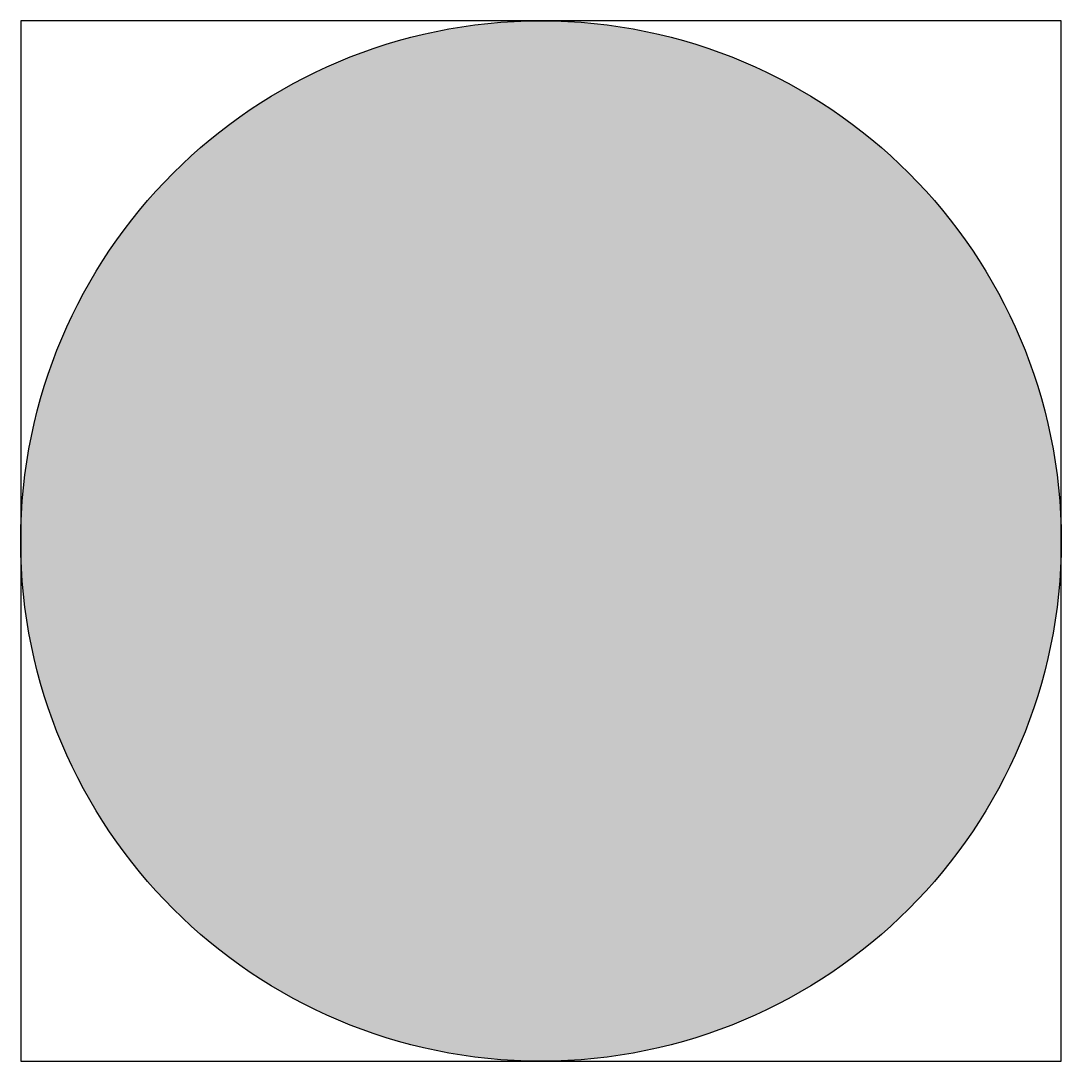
# Model space of a CAD drawing. Extents: x -2 to 2, y -2 to 2.
import ezdxf

# ---------------------------------------------------------------- set-up
doc = ezdxf.new("R2010")
doc.units = 0
doc.header["$LTSCALE"] = 0.2

msp = doc.modelspace()

# ---------------------------------------------------------------- hatches: boundary and pattern name
h = msp.add_hatch(color=256)
h.dxf.hatch_style = 1
h.paths.add_polyline_path([(-2, 0, 1), (2, 0, 1)])

# ---------------------------------------------------------------- linework, layer by layer
at = {"lineweight": -3, "flags": 128}
msp.add_lwpolyline([(-2, -2), (2, -2), (2, 2), (-2, 2)], close=True, dxfattribs=at)
at = {"lineweight": -3}
msp.add_circle((0, 0), 2, dxfattribs=at)

doc.saveas('drawing.dxf')
